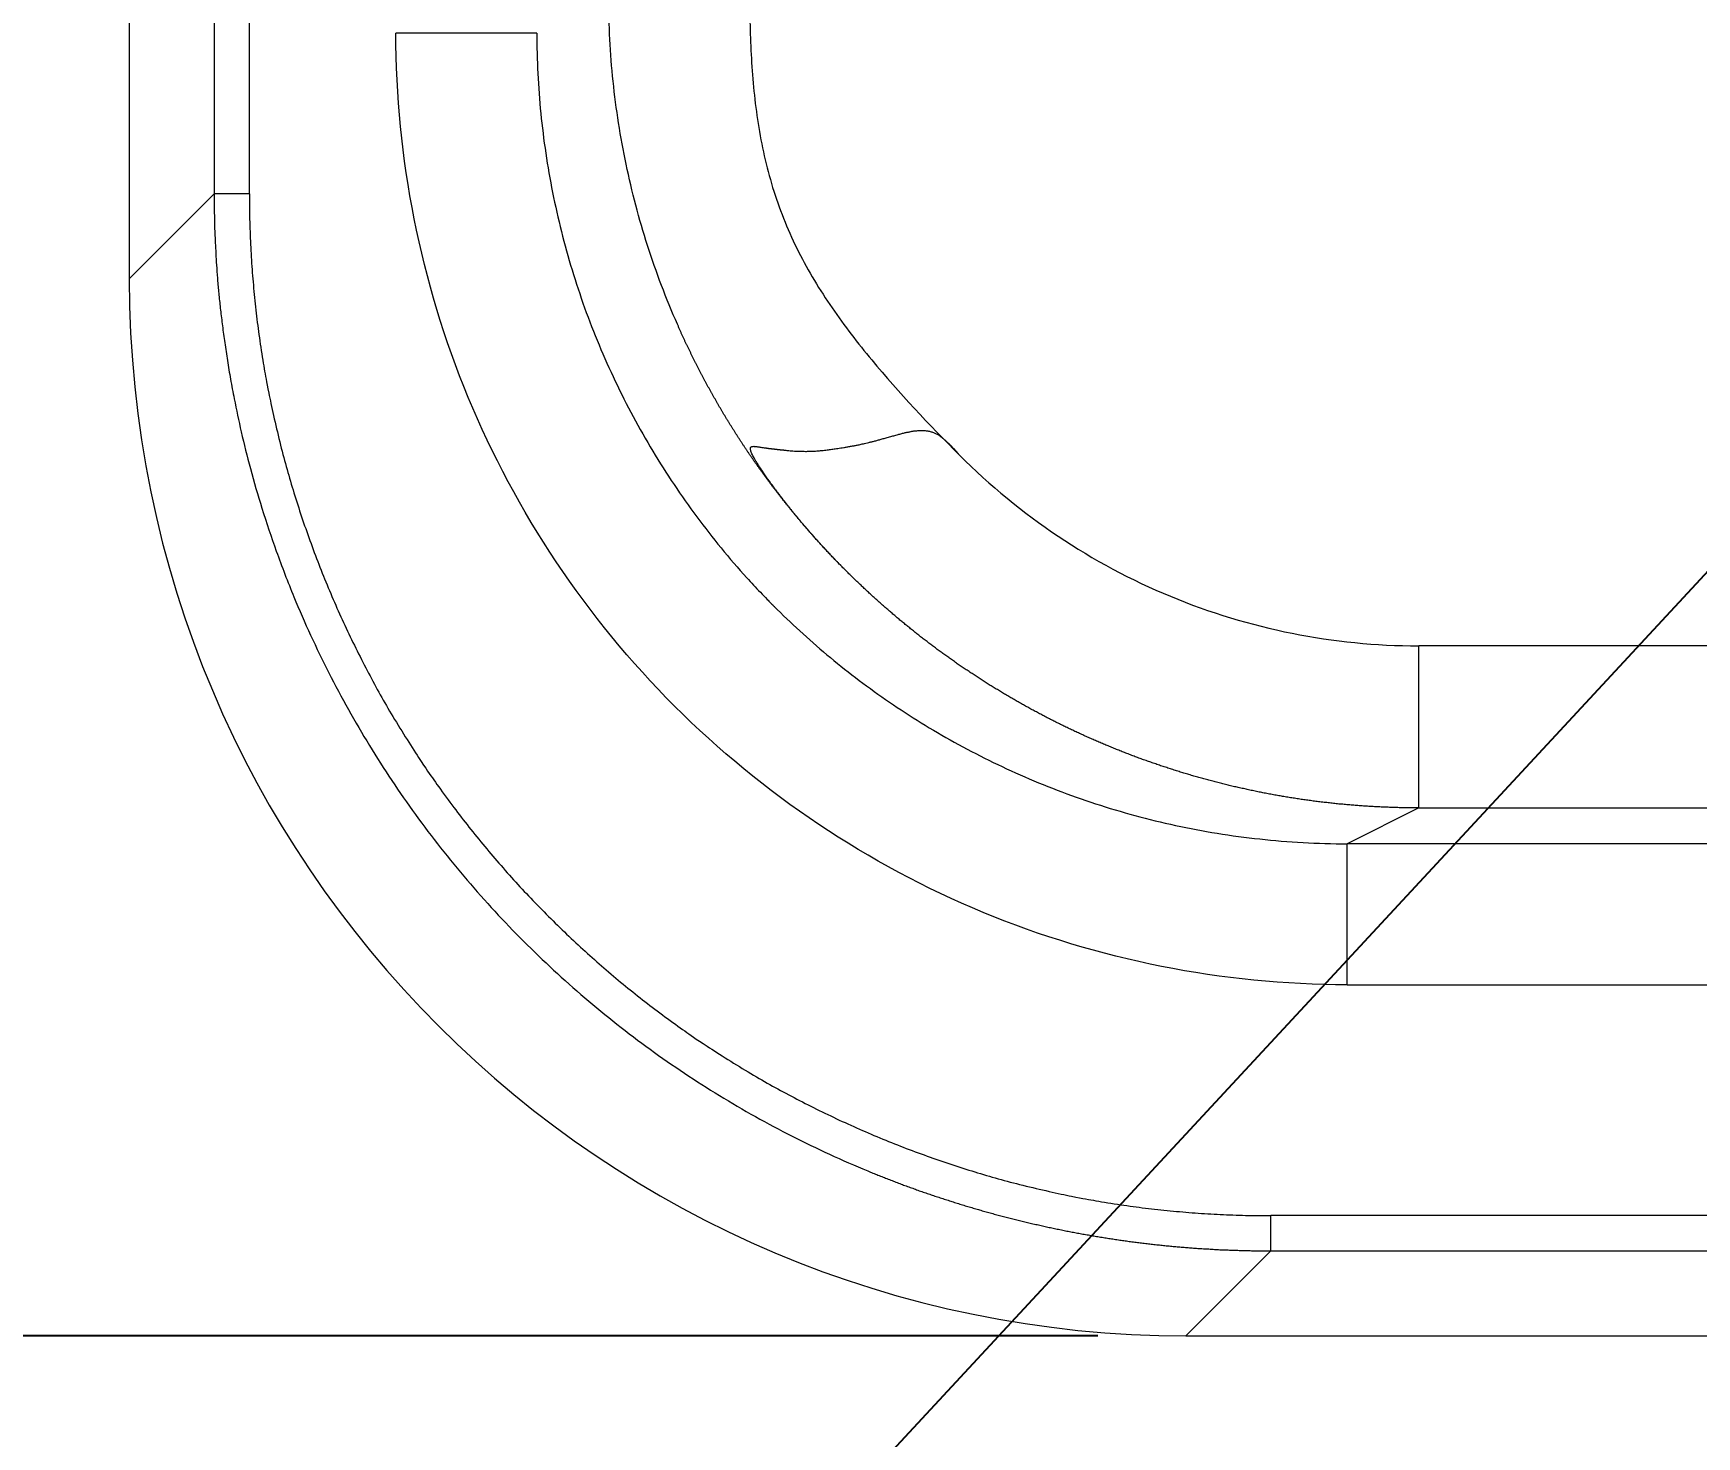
# Model space of a CAD drawing. Header units: millimetres. Extents: x 14183 to 14777, y -4239 to -3399.
# Drawn here: x 14295.49 to 14307.3, y -4026.6 to -4016.64 of the extents above; entities that cross this region are included whole.
import ezdxf

# ---------------------------------------------------------------- set-up
doc = ezdxf.new("R2010")
doc.units = ezdxf.units.MM
doc.header["$LTSCALE"] = 0.1
doc.layers.get('0').update_dxf_attribs({"lineweight": 15})
doc.layers.add('DIM', color=3, linetype='Continuous', lineweight=9)
doc.styles.add('ARIAL', font='arial.ttf')
doc.dimstyles.new('사본 ISO-25', dxfattribs={"dimtxt": 4, "dimasz": 3.5, "dimexe": 0.5, "dimexo": 0.625, "dimgap": 1.5, "dimtad": 1, "dimtih": 1, "dimtoh": 1, "dimdec": 1, "dimlfac": 4, "dimdsep": 46, "dimtxsty": 'ARIAL', "dimcen": 0, "dimclrd": 3, "dimclre": 3, "dimclrt": 3, "dimadec": 1, "dimazin": 0, "dimtfac": 1, "dimtdec": 1, "dimtmove": 0, "dimatfit": 3, "dimfxl": 1.25, "dimtfill": 1, "dimarcsym": 0})

# ---------------------------------------------------------------- blocks, each defined once
blk = doc.blocks.new('*D64')
at = {"layer": 'Defpoints', "color": 0, "transparency": 16777216}
for p in [(14271.647, -3938.973), (14271.647, -3938.973), (14303.672, -4025.884)]:
    blk.add_point(p, dxfattribs=at)
at = {"layer": 'DIM', "color": 3, "lineweight": -2, "transparency": 16777216}
for p, q in [((14272.272, -3938.973), (14272.147, -3938.973)), ((14271.647, -3942.473), (14271.647, -3978.885)), ((14271.647, -4022.384), (14271.647, -3985.972)), ((14303.047, -4025.884), (14271.147, -4025.884))]:
    blk.add_line(p, q, dxfattribs=at)
at = {"layer": 'DIM', "color": 3, "transparency": 16777216}
for points in [[(14271.063, -3942.473), (14272.23, -3942.473), (14271.647, -3938.973)], [(14271.063, -4022.384), (14272.23, -4022.384), (14271.647, -4025.884)]]:
    blk.add_solid(points, dxfattribs=at)
at = {"layer": 'DIM', "color": 3, "transparency": 16777216, "insert": (14271.647, -3982.429), "char_height": 4, "attachment_point": 5, "style": 'ARIAL', "bg_fill": 3, "box_fill_scale": 1.1, "bg_fill_color": 256, "bg_fill_true_color": 13158600, "bg_fill_transparency": 0}
blk.add_mtext('347.5', dxfattribs=at)
blk = doc.blocks.new('*D93')
at = {"layer": 'Defpoints', "color": 0, "transparency": 16777216}
for p in [(14296.928, -3921.473), (14249.568, -4025.884), (14303.672, -4025.884)]:
    blk.add_point(p, dxfattribs=at)
at = {"layer": 'DIM', "color": 3, "lineweight": -2, "transparency": 16777216}
for p, q in [((14296.303, -3921.473), (14249.068, -3921.473)), ((14249.568, -3924.973), (14249.568, -3969.557)), ((14249.568, -4022.384), (14249.568, -3977.801)), ((14303.047, -4025.884), (14249.068, -4025.884))]:
    blk.add_line(p, q, dxfattribs=at)
at = {"layer": 'DIM', "color": 3, "transparency": 16777216}
for points in [[(14248.985, -3924.973), (14250.151, -3924.973), (14249.568, -3921.473)], [(14248.985, -4022.384), (14250.151, -4022.384), (14249.568, -4025.884)]]:
    blk.add_solid(points, dxfattribs=at)
at = {"layer": 'DIM', "color": 3, "transparency": 16777216, "insert": (14249.568, -3973.679), "char_height": 4, "attachment_point": 5, "style": 'ARIAL', "bg_fill": 3, "box_fill_scale": 1.1, "bg_fill_color": 256, "bg_fill_true_color": 13158600, "bg_fill_transparency": 0}
blk.add_mtext('(417.5)', dxfattribs=at)

msp = doc.modelspace()

# ---------------------------------------------------------------- linework, layer by layer
at = {"linetype": 'Continuous', "lineweight": 13}
for p, q in [((14296.174, -3984.079), (14296.174, -4018.386)), ((14297.026, -4017.783), (14297.026, -4003.746)), ((14296.174, -4018.386), (14296.776, -4017.783)), ((14375.253, -4020.99), (14305.324, -4020.99)), ((14305.324, -4022.14), (14304.816, -4022.394)), ((14305.324, -4022.14), (14375.403, -4022.14)), ((14375.657, -4022.394), (14304.816, -4022.394)), ((14304.816, -4023.394), (14375.657, -4023.394)), ((14416.679, -4025.032), (14304.275, -4025.032)), ((14304.275, -4025.282), (14303.672, -4025.884)), ((14304.275, -4025.282), (14416.679, -4025.282)), ((14303.672, -4025.884), (14305.327, -4025.884)), ((14305.327, -4025.884), (14324.992, -4025.884))]:
    msp.add_line(p, q, dxfattribs=at)
msp.add_ellipse((14303.675, -4018.383), major_axis=(-5.305, -5.305), ratio=0.999695, start_param=5.498115, end_param=7.06844, dxfattribs=at)
for points, degree in [([(14296.776, -4003.745), (14296.776, -4008.424), (14296.776, -4013.104), (14296.776, -4017.783)], 3), ([(14304.816, -4023.394), (14303.932, -4023.394), (14302.166, -4023.043), (14299.919, -4021.541), (14298.417, -4019.294), (14298.066, -4017.528), (14298.066, -4016.644)], 3), ([(14297.026, -4017.783), (14297.026, -4019.225), (14298.129, -4021.889), (14299.149, -4022.909)], 2), ([(14302.066, -4019.637), (14302.282, -4019.853), (14302.749, -4020.237), (14303.55, -4020.666), (14304.422, -4020.93), (14305.019, -4020.989), (14305.324, -4020.99)], 3), ([(14299.149, -4022.909), (14300.168, -4023.928), (14302.833, -4025.032), (14304.275, -4025.032)], 2)]:
    msp.add_open_spline(points, degree=degree, dxfattribs=at)
for points, knots in [([(14300.064, -4018.709), (14299.984, -4018.527), (14299.913, -4018.34), (14299.791, -4017.961), (14299.741, -4017.769), (14299.659, -4017.379), (14299.628, -4017.183), (14299.587, -4016.787), (14299.577, -4016.588), (14299.577, -4016.389)], [0, 0, 0, 0, 0.25, 0.25, 0.5, 0.5, 0.75, 0.75, 1, 1, 1, 1]), ([(14300.577, -4016.389), (14300.577, -4016.543), (14300.584, -4016.853), (14300.632, -4017.315), (14300.736, -4017.769), (14300.913, -4018.2), (14301.154, -4018.597), (14301.531, -4019.085), (14301.849, -4019.42), (14302.066, -4019.637)], [0, 0, 0, 0, 0.125327, 0.250654, 0.375981, 0.501309, 0.626636, 0.751963, 1, 1, 1, 1]), ([(14299.066, -4016.644), (14299.064, -4016.644), (14299.017, -4016.644), (14298.787, -4016.644), (14298.435, -4016.644), (14298.183, -4016.644), (14298.066, -4016.644)], [0, 0, 0, 0, 0.250048, 0.500097, 0.750145, 1, 1, 1, 1]), ([(14299.066, -4016.644), (14299.066, -4016.834), (14299.075, -4017.024), (14299.113, -4017.401), (14299.141, -4017.589), (14299.215, -4017.959), (14299.261, -4018.143), (14299.371, -4018.503), (14299.435, -4018.681), (14299.58, -4019.028), (14299.661, -4019.198), (14299.838, -4019.529), (14299.935, -4019.69), (14300.144, -4020.001), (14300.255, -4020.151), (14300.433, -4020.368), (14300.494, -4020.438), (14300.588, -4020.542), (14300.636, -4020.593), (14300.693, -4020.652), (14300.721, -4020.681), (14300.736, -4020.695), (14300.743, -4020.703), (14300.746, -4020.706), (14300.748, -4020.708), (14300.749, -4020.709), (14300.749, -4020.709), (14300.75, -4020.71), (14300.75, -4020.71), (14300.75, -4020.71), (14300.868, -4020.828), (14300.993, -4020.942), (14301.256, -4021.163), (14301.395, -4021.269), (14301.687, -4021.471), (14301.839, -4021.567), (14302.158, -4021.746), (14302.324, -4021.829), (14302.668, -4021.981), (14302.847, -4022.05), (14303.215, -4022.17), (14303.404, -4022.221), (14303.793, -4022.306), (14303.993, -4022.338), (14304.399, -4022.382), (14304.606, -4022.394), (14304.816, -4022.394)], [0, 0, 0, 0, 0.0625, 0.0625, 0.125, 0.125, 0.1875, 0.1875, 0.25, 0.25, 0.3125, 0.3125, 0.375, 0.375, 0.4375, 0.4375, 0.46875, 0.46875, 0.484375, 0.492187, 0.496094, 0.498047, 0.499023, 0.499512, 0.499756, 0.499878, 0.499939, 0.499969, 0.499969, 0.5, 0.5, 0.5625, 0.5625, 0.625, 0.625, 0.6875, 0.6875, 0.75, 0.75, 0.8125, 0.8125, 0.875, 0.875, 0.9375, 0.9375, 1, 1, 1, 1]), ([(14297.026, -4017.783), (14297.01, -4017.783), (14296.993, -4017.783), (14296.962, -4017.783), (14296.946, -4017.783), (14296.916, -4017.783), (14296.902, -4017.783), (14296.875, -4017.783), (14296.862, -4017.783), (14296.839, -4017.783), (14296.829, -4017.783), (14296.81, -4017.783), (14296.802, -4017.783), (14296.79, -4017.783), (14296.785, -4017.783), (14296.778, -4017.783), (14296.776, -4017.783), (14296.776, -4017.783)], [0, 0, 0, 0, 0.125, 0.125, 0.25, 0.25, 0.375, 0.375, 0.5, 0.5, 0.625, 0.625, 0.75, 0.75, 0.875, 0.875, 1, 1, 1, 1]), ([(14296.776, -4017.783), (14296.776, -4017.79), (14296.776, -4017.806), (14296.776, -4017.834), (14296.776, -4017.869), (14296.777, -4017.912), (14296.778, -4017.961), (14296.779, -4018.018), (14296.782, -4018.081), (14296.785, -4018.152), (14296.789, -4018.229), (14296.794, -4018.314), (14296.801, -4018.406), (14296.81, -4018.504), (14296.821, -4018.61), (14296.835, -4018.722), (14296.851, -4018.842), (14296.87, -4018.968), (14296.892, -4019.1), (14296.924, -4019.269), (14296.969, -4019.481), (14297.034, -4019.74), (14297.116, -4020.023), (14297.218, -4020.327), (14297.369, -4020.72), (14297.583, -4021.184), (14297.871, -4021.7), (14298.199, -4022.192), (14298.565, -4022.656), (14298.967, -4023.091), (14299.401, -4023.492), (14299.866, -4023.858), (14300.358, -4024.187), (14300.874, -4024.475), (14301.244, -4024.645), (14301.451, -4024.73), (14301.487, -4024.744), (14301.523, -4024.759), (14301.56, -4024.773), (14301.596, -4024.787), (14301.633, -4024.801), (14301.669, -4024.815), (14301.706, -4024.828), (14301.743, -4024.841), (14301.78, -4024.855), (14301.817, -4024.868), (14301.854, -4024.88), (14301.891, -4024.893), (14301.928, -4024.905), (14301.965, -4024.917), (14302.003, -4024.929), (14302.04, -4024.941), (14302.077, -4024.953), (14302.115, -4024.964), (14302.152, -4024.975), (14302.19, -4024.986), (14302.227, -4024.997), (14302.265, -4025.007), (14302.303, -4025.018), (14302.341, -4025.028), (14302.378, -4025.038), (14302.416, -4025.048), (14302.454, -4025.057), (14302.492, -4025.067), (14302.53, -4025.076), (14302.568, -4025.085), (14302.606, -4025.094), (14302.645, -4025.102), (14302.683, -4025.111), (14302.721, -4025.119), (14302.759, -4025.127), (14302.798, -4025.135), (14302.836, -4025.143), (14302.875, -4025.15), (14302.913, -4025.157), (14302.951, -4025.164), (14302.99, -4025.171), (14303.029, -4025.178), (14303.067, -4025.184), (14303.106, -4025.19), (14303.144, -4025.196), (14303.183, -4025.202), (14303.222, -4025.208), (14303.261, -4025.213), (14303.299, -4025.218), (14303.338, -4025.223), (14303.377, -4025.228), (14303.416, -4025.232), (14303.455, -4025.237), (14303.494, -4025.241), (14303.533, -4025.245), (14303.572, -4025.249), (14303.61, -4025.252), (14303.649, -4025.256), (14303.688, -4025.259), (14303.727, -4025.262), (14303.766, -4025.265), (14303.806, -4025.267), (14303.845, -4025.269), (14303.884, -4025.272), (14303.923, -4025.274), (14303.962, -4025.275), (14304.001, -4025.277), (14304.04, -4025.278), (14304.079, -4025.279), (14304.118, -4025.28), (14304.157, -4025.281), (14304.196, -4025.281), (14304.236, -4025.282), (14304.262, -4025.282), (14304.275, -4025.282)], [0, 0, 0, 0, 0.001782, 0.004166, 0.007153, 0.010743, 0.014935, 0.019729, 0.025127, 0.031127, 0.037729, 0.044934, 0.052742, 0.061152, 0.070165, 0.079781, 0.089999, 0.10082, 0.112243, 0.124269, 0.144643, 0.16732, 0.192299, 0.21958, 0.249163, 0.299331, 0.349498, 0.399665, 0.449832, 0.499998, 0.550166, 0.600333, 0.6505, 0.700666, 0.750832, 0.754155, 0.757478, 0.760801, 0.764124, 0.767447, 0.77077, 0.774093, 0.777416, 0.780739, 0.784062, 0.787385, 0.790708, 0.79403, 0.797353, 0.800676, 0.803999, 0.807322, 0.810644, 0.813967, 0.81729, 0.820612, 0.823935, 0.827257, 0.83058, 0.833903, 0.837225, 0.840548, 0.84387, 0.847193, 0.850515, 0.853837, 0.85716, 0.860482, 0.863804, 0.867127, 0.870449, 0.873771, 0.877094, 0.880416, 0.883738, 0.88706, 0.890382, 0.893704, 0.897027, 0.900349, 0.903671, 0.906993, 0.910315, 0.913637, 0.916959, 0.920281, 0.923603, 0.926924, 0.930246, 0.933568, 0.93689, 0.940212, 0.943533, 0.946855, 0.950177, 0.953499, 0.95682, 0.960142, 0.963464, 0.966785, 0.970107, 0.973428, 0.97675, 0.980071, 0.983393, 0.986714, 0.990036, 0.993357, 0.996679, 1, 1, 1, 1]), ([(14301.259, -4020.456), (14301.254, -4020.451), (14301.245, -4020.442), (14301.232, -4020.429), (14301.219, -4020.415), (14301.206, -4020.402), (14301.192, -4020.388), (14301.179, -4020.375), (14301.166, -4020.361), (14301.153, -4020.347), (14301.14, -4020.333), (14301.127, -4020.319), (14301.114, -4020.305), (14301.101, -4020.291), (14301.088, -4020.277), (14301.075, -4020.263), (14301.062, -4020.249), (14301.049, -4020.235), (14301.036, -4020.22), (14301.024, -4020.206), (14301.011, -4020.192), (14300.998, -4020.177), (14300.986, -4020.163), (14300.973, -4020.148), (14300.96, -4020.134), (14300.948, -4020.119), (14300.935, -4020.104), (14300.923, -4020.089), (14300.91, -4020.074), (14300.898, -4020.06), (14300.886, -4020.045), (14300.873, -4020.03), (14300.861, -4020.014), (14300.849, -4019.999), (14300.836, -4019.984), (14300.824, -4019.969), (14300.812, -4019.954), (14300.8, -4019.938), (14300.788, -4019.923), (14300.776, -4019.907), (14300.764, -4019.892), (14300.752, -4019.876), (14300.74, -4019.86), (14300.728, -4019.845), (14300.717, -4019.829), (14300.705, -4019.813), (14300.693, -4019.797), (14300.681, -4019.781), (14300.67, -4019.765), (14300.658, -4019.749), (14300.647, -4019.733), (14300.635, -4019.717), (14300.624, -4019.701), (14300.612, -4019.685), (14300.601, -4019.668), (14300.59, -4019.652), (14300.578, -4019.636), (14300.567, -4019.619), (14300.556, -4019.603), (14300.545, -4019.586), (14300.534, -4019.569), (14300.523, -4019.553), (14300.512, -4019.536), (14300.501, -4019.519), (14300.49, -4019.502), (14300.479, -4019.485), (14300.468, -4019.468), (14300.458, -4019.451), (14300.447, -4019.434), (14300.436, -4019.417), (14300.426, -4019.4), (14300.415, -4019.383), (14300.405, -4019.365), (14300.394, -4019.348), (14300.384, -4019.331), (14300.374, -4019.313), (14300.363, -4019.296), (14300.353, -4019.278), (14300.343, -4019.261), (14300.333, -4019.243), (14300.323, -4019.225), (14300.313, -4019.207), (14300.303, -4019.19), (14300.293, -4019.172), (14300.283, -4019.154), (14300.273, -4019.136), (14300.264, -4019.118), (14300.254, -4019.1), (14300.244, -4019.082), (14300.235, -4019.064), (14300.225, -4019.045), (14300.216, -4019.027), (14300.206, -4019.009), (14300.197, -4018.99), (14300.188, -4018.972), (14300.178, -4018.953), (14300.169, -4018.935), (14300.16, -4018.916), (14300.151, -4018.898), (14300.142, -4018.879), (14300.133, -4018.86), (14300.124, -4018.842), (14300.115, -4018.823), (14300.107, -4018.804), (14300.098, -4018.785), (14300.089, -4018.766), (14300.081, -4018.747), (14300.072, -4018.728), (14300.067, -4018.715), (14300.064, -4018.709)], [0, 0, 0, 0, 0.00887, 0.017749, 0.026636, 0.035533, 0.044439, 0.053353, 0.062276, 0.071209, 0.08015, 0.0891, 0.098059, 0.107027, 0.116004, 0.12499, 0.133985, 0.142989, 0.152002, 0.161023, 0.170054, 0.179094, 0.188142, 0.1972, 0.206266, 0.215341, 0.224426, 0.233519, 0.242621, 0.251733, 0.260853, 0.269982, 0.27912, 0.288267, 0.297423, 0.306588, 0.315762, 0.324945, 0.334137, 0.343338, 0.352548, 0.361767, 0.370995, 0.380232, 0.389478, 0.398733, 0.407997, 0.41727, 0.426552, 0.435843, 0.445142, 0.454451, 0.463769, 0.473096, 0.482432, 0.491777, 0.501131, 0.510494, 0.519866, 0.529247, 0.538637, 0.548036, 0.557444, 0.566861, 0.576287, 0.585723, 0.595167, 0.60462, 0.614082, 0.623554, 0.633034, 0.642523, 0.652022, 0.661529, 0.671046, 0.680571, 0.690106, 0.69965, 0.709202, 0.718764, 0.728335, 0.737915, 0.747504, 0.757102, 0.766709, 0.776325, 0.78595, 0.795584, 0.805227, 0.81488, 0.824541, 0.834212, 0.843891, 0.85358, 0.863278, 0.872985, 0.8827, 0.892425, 0.902159, 0.911903, 0.921655, 0.931416, 0.941187, 0.950966, 0.960755, 0.970552, 0.980359, 0.990175, 1, 1, 1, 1]), ([(14301.259, -4020.456), (14301.254, -4020.451), (14301.245, -4020.442), (14301.232, -4020.429), (14301.219, -4020.416), (14301.206, -4020.403), (14301.194, -4020.39), (14301.181, -4020.377), (14301.169, -4020.364), (14301.157, -4020.351), (14301.145, -4020.338), (14301.133, -4020.326), (14301.121, -4020.313), (14301.11, -4020.301), (14301.099, -4020.289), (14301.087, -4020.276), (14301.076, -4020.264), (14301.066, -4020.252), (14301.055, -4020.24), (14301.044, -4020.229), (14301.034, -4020.217), (14301.024, -4020.205), (14301.014, -4020.194), (14301.004, -4020.183), (14300.994, -4020.171), (14300.984, -4020.16), (14300.975, -4020.149), (14300.966, -4020.138), (14300.956, -4020.128), (14300.947, -4020.117), (14300.938, -4020.106), (14300.93, -4020.096), (14300.921, -4020.086), (14300.913, -4020.075), (14300.904, -4020.065), (14300.896, -4020.055), (14300.888, -4020.046), (14300.88, -4020.036), (14300.872, -4020.026), (14300.865, -4020.017), (14300.857, -4020.007), (14300.85, -4019.998), (14300.843, -4019.989), (14300.836, -4019.98), (14300.829, -4019.971), (14300.822, -4019.962), (14300.815, -4019.954), (14300.809, -4019.945), (14300.802, -4019.937), (14300.796, -4019.929), (14300.79, -4019.921), (14300.784, -4019.913), (14300.778, -4019.905), (14300.772, -4019.897), (14300.766, -4019.89), (14300.761, -4019.882), (14300.755, -4019.875), (14300.75, -4019.868), (14300.745, -4019.861), (14300.74, -4019.854), (14300.735, -4019.847), (14300.73, -4019.841), (14300.725, -4019.834), (14300.721, -4019.828), (14300.716, -4019.822), (14300.712, -4019.816), (14300.708, -4019.81), (14300.699, -4019.797), (14300.685, -4019.777), (14300.667, -4019.751), (14300.651, -4019.727), (14300.637, -4019.705), (14300.624, -4019.685), (14300.613, -4019.666), (14300.604, -4019.649), (14300.596, -4019.634), (14300.59, -4019.621), (14300.585, -4019.61), (14300.582, -4019.6), (14300.581, -4019.592), (14300.582, -4019.586), (14300.583, -4019.582), (14300.586, -4019.578), (14300.591, -4019.576), (14300.597, -4019.575), (14300.605, -4019.574), (14300.613, -4019.575), (14300.622, -4019.576), (14300.632, -4019.577), (14300.643, -4019.579), (14300.656, -4019.581), (14300.672, -4019.583), (14300.684, -4019.585), (14300.693, -4019.586), (14300.697, -4019.587), (14300.702, -4019.587), (14300.707, -4019.588), (14300.711, -4019.589), (14300.716, -4019.589), (14300.721, -4019.59), (14300.726, -4019.59), (14300.73, -4019.591), (14300.735, -4019.592), (14300.74, -4019.592), (14300.745, -4019.593), (14300.751, -4019.593), (14300.756, -4019.594), (14300.761, -4019.595), (14300.766, -4019.595), (14300.772, -4019.596), (14300.777, -4019.596), (14300.783, -4019.597), (14300.788, -4019.598), (14300.794, -4019.598), (14300.799, -4019.599), (14300.805, -4019.599), (14300.81, -4019.6), (14300.815, -4019.6), (14300.82, -4019.601), (14300.829, -4019.602), (14300.84, -4019.603), (14300.855, -4019.605), (14300.873, -4019.606), (14300.895, -4019.608), (14300.92, -4019.609), (14300.948, -4019.61), (14300.974, -4019.61), (14300.995, -4019.61), (14301.011, -4019.609), (14301.028, -4019.608), (14301.044, -4019.608), (14301.062, -4019.606), (14301.08, -4019.605), (14301.098, -4019.603), (14301.117, -4019.601), (14301.135, -4019.599), (14301.151, -4019.596), (14301.167, -4019.594), (14301.184, -4019.592), (14301.203, -4019.589), (14301.223, -4019.586), (14301.245, -4019.583), (14301.268, -4019.579), (14301.293, -4019.574), (14301.313, -4019.571), (14301.329, -4019.568), (14301.341, -4019.565), (14301.354, -4019.563), (14301.368, -4019.559), (14301.384, -4019.556), (14301.402, -4019.552), (14301.422, -4019.547), (14301.443, -4019.542), (14301.466, -4019.536), (14301.491, -4019.529), (14301.517, -4019.522), (14301.541, -4019.515), (14301.561, -4019.509), (14301.577, -4019.505), (14301.592, -4019.501), (14301.607, -4019.497), (14301.622, -4019.493), (14301.636, -4019.489), (14301.649, -4019.486), (14301.662, -4019.482), (14301.674, -4019.479), (14301.686, -4019.476), (14301.697, -4019.474), (14301.708, -4019.472), (14301.719, -4019.47), (14301.728, -4019.468), (14301.737, -4019.466), (14301.746, -4019.465), (14301.757, -4019.464), (14301.769, -4019.463), (14301.782, -4019.462), (14301.796, -4019.462), (14301.809, -4019.462), (14301.822, -4019.463), (14301.834, -4019.464), (14301.846, -4019.466), (14301.858, -4019.469), (14301.869, -4019.472), (14301.88, -4019.476), (14301.89, -4019.48), (14301.901, -4019.485), (14301.911, -4019.491), (14301.92, -4019.497), (14301.928, -4019.502), (14301.933, -4019.506), (14301.937, -4019.51), (14301.941, -4019.513), (14301.945, -4019.516), (14301.949, -4019.519), (14301.953, -4019.522), (14301.957, -4019.526), (14301.961, -4019.529), (14301.965, -4019.533), (14301.969, -4019.536), (14301.973, -4019.54), (14301.977, -4019.544), (14301.981, -4019.548), (14301.985, -4019.551), (14301.989, -4019.555), (14301.993, -4019.559), (14301.997, -4019.563), (14302.002, -4019.567), (14302.006, -4019.572), (14302.01, -4019.576), (14302.014, -4019.58), (14302.018, -4019.584), (14302.023, -4019.589), (14302.027, -4019.593), (14302.031, -4019.598), (14302.035, -4019.603), (14302.04, -4019.607), (14302.044, -4019.612), (14302.048, -4019.617), (14302.053, -4019.622), (14302.057, -4019.627), (14302.061, -4019.632), (14302.064, -4019.635), (14302.066, -4019.637)], [0, 0, 0, 0, 0.006075, 0.012092, 0.01805, 0.023951, 0.029794, 0.035578, 0.041304, 0.046973, 0.052583, 0.058135, 0.063629, 0.069065, 0.074443, 0.079763, 0.085024, 0.090228, 0.095374, 0.100461, 0.105491, 0.110463, 0.115376, 0.120232, 0.12503, 0.129769, 0.134451, 0.139075, 0.143641, 0.148148, 0.152598, 0.15699, 0.161325, 0.165601, 0.169819, 0.17398, 0.178082, 0.182127, 0.186114, 0.190044, 0.193915, 0.197729, 0.201485, 0.205183, 0.208824, 0.212407, 0.215932, 0.2194, 0.22281, 0.226163, 0.229458, 0.232695, 0.235876, 0.238998, 0.242063, 0.245071, 0.248022, 0.250915, 0.253751, 0.25653, 0.259252, 0.261916, 0.264524, 0.267074, 0.269568, 0.272005, 0.274385, 0.276708, 0.287765, 0.298136, 0.30784, 0.316898, 0.325339, 0.333197, 0.340514, 0.347342, 0.353746, 0.359803, 0.365606, 0.371258, 0.376447, 0.381889, 0.387651, 0.393789, 0.400349, 0.40737, 0.414882, 0.421007, 0.427943, 0.435692, 0.44426, 0.453646, 0.463853, 0.466429, 0.46901, 0.471598, 0.474193, 0.476793, 0.4794, 0.482013, 0.484632, 0.487258, 0.48989, 0.492529, 0.495174, 0.497826, 0.500484, 0.503149, 0.505821, 0.508499, 0.511184, 0.513876, 0.516575, 0.51928, 0.521992, 0.524711, 0.527438, 0.528674, 0.53127, 0.535227, 0.540544, 0.547219, 0.555253, 0.564643, 0.575388, 0.587487, 0.600937, 0.607249, 0.613707, 0.620311, 0.62706, 0.633954, 0.640995, 0.648181, 0.655513, 0.66299, 0.668406, 0.674338, 0.680785, 0.687747, 0.695224, 0.703216, 0.71172, 0.720738, 0.730268, 0.733737, 0.737773, 0.742376, 0.747545, 0.75328, 0.759581, 0.766447, 0.773879, 0.781877, 0.79044, 0.799569, 0.809263, 0.814905, 0.820357, 0.82562, 0.830694, 0.835579, 0.840276, 0.844785, 0.849106, 0.85324, 0.857186, 0.860946, 0.86452, 0.867908, 0.871112, 0.874131, 0.876969, 0.879625, 0.884193, 0.888631, 0.892947, 0.897147, 0.90124, 0.905236, 0.909144, 0.912976, 0.916741, 0.920454, 0.924126, 0.92777, 0.931402, 0.935034, 0.938681, 0.940258, 0.94185, 0.94346, 0.945086, 0.946728, 0.948388, 0.950065, 0.951759, 0.95347, 0.955199, 0.956945, 0.958709, 0.96049, 0.96229, 0.964107, 0.965942, 0.967796, 0.969668, 0.971558, 0.973467, 0.975394, 0.977339, 0.979304, 0.981287, 0.98329, 0.985311, 0.987351, 0.989411, 0.99149, 0.993588, 0.995706, 0.997843, 1, 1, 1, 1]), ([(14305.324, -4022.14), (14305.318, -4022.14), (14305.305, -4022.139), (14305.285, -4022.139), (14305.265, -4022.139), (14305.245, -4022.139), (14305.225, -4022.139), (14305.206, -4022.138), (14305.186, -4022.138), (14305.166, -4022.137), (14305.147, -4022.137), (14305.127, -4022.136), (14305.107, -4022.135), (14305.088, -4022.135), (14305.068, -4022.134), (14305.049, -4022.133), (14305.029, -4022.132), (14305.01, -4022.131), (14304.99, -4022.13), (14304.971, -4022.129), (14304.951, -4022.127), (14304.932, -4022.126), (14304.912, -4022.125), (14304.893, -4022.123), (14304.874, -4022.122), (14304.854, -4022.12), (14304.835, -4022.119), (14304.815, -4022.117), (14304.796, -4022.115), (14304.777, -4022.113), (14304.758, -4022.112), (14304.738, -4022.11), (14304.719, -4022.108), (14304.7, -4022.106), (14304.681, -4022.103), (14304.662, -4022.101), (14304.643, -4022.099), (14304.623, -4022.097), (14304.604, -4022.094), (14304.585, -4022.092), (14304.566, -4022.089), (14304.547, -4022.087), (14304.528, -4022.084), (14304.509, -4022.081), (14304.49, -4022.079), (14304.472, -4022.076), (14304.453, -4022.073), (14304.434, -4022.07), (14304.415, -4022.067), (14304.396, -4022.064), (14304.377, -4022.061), (14304.359, -4022.058), (14304.34, -4022.055), (14304.321, -4022.051), (14304.303, -4022.048), (14304.284, -4022.045), (14304.265, -4022.041), (14304.247, -4022.038), (14304.228, -4022.034), (14304.21, -4022.03), (14304.191, -4022.027), (14304.173, -4022.023), (14304.154, -4022.019), (14304.136, -4022.015), (14304.117, -4022.011), (14304.099, -4022.007), (14304.081, -4022.003), (14304.062, -4021.999), (14304.044, -4021.995), (14304.026, -4021.991), (14304.008, -4021.987), (14303.989, -4021.982), (14303.971, -4021.978), (14303.953, -4021.974), (14303.935, -4021.969), (14303.917, -4021.965), (14303.899, -4021.96), (14303.881, -4021.955), (14303.863, -4021.951), (14303.845, -4021.946), (14303.827, -4021.941), (14303.809, -4021.936), (14303.791, -4021.931), (14303.774, -4021.926), (14303.756, -4021.921), (14303.738, -4021.916), (14303.72, -4021.911), (14303.703, -4021.906), (14303.685, -4021.901), (14303.667, -4021.896), (14303.65, -4021.89), (14303.632, -4021.885), (14303.615, -4021.879), (14303.597, -4021.874), (14303.58, -4021.868), (14303.562, -4021.863), (14303.545, -4021.857), (14303.527, -4021.851), (14303.51, -4021.846), (14303.493, -4021.84), (14303.475, -4021.834), (14303.458, -4021.828), (14303.441, -4021.822), (14303.424, -4021.816), (14303.407, -4021.81), (14303.39, -4021.804), (14303.372, -4021.798), (14303.355, -4021.792), (14303.338, -4021.786), (14303.321, -4021.779), (14303.305, -4021.773), (14303.288, -4021.767), (14303.271, -4021.76), (14303.254, -4021.754), (14303.237, -4021.747), (14303.22, -4021.741), (14303.204, -4021.734), (14303.187, -4021.728), (14303.17, -4021.721), (14303.154, -4021.714), (14303.137, -4021.707), (14303.121, -4021.7), (14303.104, -4021.694), (14303.088, -4021.687), (14303.071, -4021.68), (14303.055, -4021.673), (14303.038, -4021.666), (14303.022, -4021.659), (14303.006, -4021.651), (14302.99, -4021.644), (14302.973, -4021.637), (14302.957, -4021.63), (14302.941, -4021.622), (14302.925, -4021.615), (14302.909, -4021.608), (14302.893, -4021.6), (14302.877, -4021.593), (14302.861, -4021.585), (14302.845, -4021.578), (14302.829, -4021.57), (14302.813, -4021.562), (14302.798, -4021.555), (14302.782, -4021.547), (14302.766, -4021.539), (14302.75, -4021.531), (14302.735, -4021.523), (14302.719, -4021.515), (14302.703, -4021.508), (14302.688, -4021.5), (14302.672, -4021.491), (14302.657, -4021.483), (14302.642, -4021.475), (14302.626, -4021.467), (14302.611, -4021.459), (14302.596, -4021.451), (14302.58, -4021.443), (14302.565, -4021.434), (14302.55, -4021.426), (14302.535, -4021.418), (14302.52, -4021.409), (14302.505, -4021.401), (14302.49, -4021.392), (14302.475, -4021.384), (14302.46, -4021.375), (14302.445, -4021.366), (14302.43, -4021.358), (14302.415, -4021.349), (14302.4, -4021.34), (14302.385, -4021.332), (14302.371, -4021.323), (14302.356, -4021.314), (14302.341, -4021.305), (14302.327, -4021.296), (14302.312, -4021.287), (14302.298, -4021.279), (14302.283, -4021.27), (14302.269, -4021.261), (14302.254, -4021.251), (14302.24, -4021.242), (14302.226, -4021.233), (14302.212, -4021.224), (14302.197, -4021.215), (14302.183, -4021.206), (14302.169, -4021.196), (14302.155, -4021.187), (14302.141, -4021.178), (14302.127, -4021.168), (14302.113, -4021.159), (14302.099, -4021.15), (14302.085, -4021.14), (14302.071, -4021.131), (14302.057, -4021.121), (14302.043, -4021.112), (14302.03, -4021.102), (14302.016, -4021.092), (14302.002, -4021.083), (14301.989, -4021.073), (14301.975, -4021.063), (14301.962, -4021.054), (14301.948, -4021.044), (14301.935, -4021.034), (14301.921, -4021.024), (14301.908, -4021.015), (14301.895, -4021.005), (14301.881, -4020.995), (14301.868, -4020.985), (14301.855, -4020.975), (14301.842, -4020.965), (14301.829, -4020.955), (14301.815, -4020.945), (14301.802, -4020.935), (14301.789, -4020.925), (14301.776, -4020.914), (14301.764, -4020.904), (14301.751, -4020.894), (14301.738, -4020.884), (14301.725, -4020.874), (14301.712, -4020.863), (14301.7, -4020.853), (14301.687, -4020.843), (14301.674, -4020.832), (14301.662, -4020.822), (14301.649, -4020.812), (14301.637, -4020.801), (14301.624, -4020.791), (14301.612, -4020.78), (14301.599, -4020.77), (14301.587, -4020.759), (14301.575, -4020.749), (14301.563, -4020.738), (14301.55, -4020.728), (14301.538, -4020.717), (14301.526, -4020.706), (14301.514, -4020.696), (14301.502, -4020.685), (14301.49, -4020.674), (14301.478, -4020.664), (14301.466, -4020.653), (14301.454, -4020.642), (14301.442, -4020.631), (14301.431, -4020.62), (14301.419, -4020.61), (14301.407, -4020.599), (14301.395, -4020.588), (14301.384, -4020.577), (14301.372, -4020.566), (14301.361, -4020.555), (14301.349, -4020.544), (14301.338, -4020.533), (14301.326, -4020.522), (14301.315, -4020.511), (14301.304, -4020.5), (14301.292, -4020.489), (14301.281, -4020.478), (14301.27, -4020.467), (14301.262, -4020.459), (14301.259, -4020.456)], [0, 0, 0, 0, 0.004384, 0.008764, 0.01314, 0.017513, 0.021883, 0.026248, 0.030611, 0.03497, 0.039325, 0.043677, 0.048025, 0.05237, 0.056711, 0.061049, 0.065383, 0.069713, 0.07404, 0.078364, 0.082684, 0.087, 0.091313, 0.095623, 0.099929, 0.104231, 0.10853, 0.112825, 0.117117, 0.121405, 0.12569, 0.129971, 0.134249, 0.138523, 0.142794, 0.147061, 0.151324, 0.155584, 0.159841, 0.164094, 0.168343, 0.172589, 0.176831, 0.18107, 0.185305, 0.189537, 0.193765, 0.19799, 0.202211, 0.206429, 0.210643, 0.214853, 0.21906, 0.223264, 0.227464, 0.23166, 0.235853, 0.240043, 0.244229, 0.248411, 0.25259, 0.256765, 0.260937, 0.265105, 0.26927, 0.273431, 0.277588, 0.281743, 0.285893, 0.29004, 0.294184, 0.298324, 0.30246, 0.306593, 0.310722, 0.314848, 0.318971, 0.323089, 0.327205, 0.331316, 0.335424, 0.339529, 0.34363, 0.347728, 0.351822, 0.355913, 0.36, 0.364083, 0.368163, 0.372239, 0.376312, 0.380382, 0.384448, 0.38851, 0.392569, 0.396624, 0.400676, 0.404724, 0.408768, 0.41281, 0.416847, 0.420881, 0.424912, 0.428939, 0.432962, 0.436982, 0.440999, 0.445012, 0.449021, 0.453027, 0.457029, 0.461028, 0.465023, 0.469015, 0.473003, 0.476988, 0.480969, 0.484946, 0.48892, 0.492891, 0.496858, 0.500821, 0.504781, 0.508738, 0.512691, 0.51664, 0.520586, 0.524528, 0.528467, 0.532402, 0.536334, 0.540262, 0.544187, 0.548108, 0.552025, 0.555939, 0.55985, 0.563757, 0.56766, 0.57156, 0.575457, 0.579349, 0.583239, 0.587125, 0.591007, 0.594886, 0.598761, 0.602633, 0.606501, 0.610365, 0.614226, 0.618084, 0.621938, 0.625789, 0.629636, 0.633479, 0.637319, 0.641155, 0.644988, 0.648818, 0.652643, 0.656466, 0.660284, 0.6641, 0.667911, 0.671719, 0.675524, 0.679325, 0.683123, 0.686917, 0.690707, 0.694494, 0.698278, 0.702058, 0.705834, 0.709607, 0.713376, 0.717142, 0.720904, 0.724663, 0.728418, 0.73217, 0.735918, 0.739663, 0.743404, 0.747141, 0.750875, 0.754606, 0.758333, 0.762056, 0.765776, 0.769493, 0.773205, 0.776915, 0.780621, 0.784323, 0.788022, 0.791717, 0.795408, 0.799097, 0.802781, 0.806462, 0.81014, 0.813814, 0.817484, 0.821151, 0.824815, 0.828475, 0.832131, 0.835784, 0.839433, 0.843079, 0.846721, 0.85036, 0.853995, 0.857627, 0.861255, 0.86488, 0.868501, 0.872118, 0.875732, 0.879343, 0.88295, 0.886553, 0.890153, 0.89375, 0.897342, 0.900932, 0.904518, 0.9081, 0.911679, 0.915254, 0.918825, 0.922394, 0.925958, 0.929519, 0.933077, 0.936631, 0.940181, 0.943728, 0.947272, 0.950812, 0.954348, 0.957881, 0.96141, 0.964936, 0.968458, 0.971977, 0.975492, 0.979004, 0.982512, 0.986017, 0.989518, 0.993015, 0.996509, 1, 1, 1, 1]), ([(14305.324, -4022.14), (14305.324, -4022.138), (14305.324, -4022.099), (14305.324, -4021.955), (14305.324, -4021.804), (14305.324, -4021.618), (14305.324, -4021.342), (14305.324, -4021.124), (14305.324, -4020.99)], [0, 0, 0, 0, 0.25032, 0.375484, 0.500648, 0.625811, 0.750975, 1, 1, 1, 1]), ([(14304.816, -4023.394), (14304.816, -4023.276), (14304.816, -4023.023), (14304.816, -4022.669), (14304.816, -4022.439), (14304.816, -4022.395), (14304.816, -4022.394)], [0, 0, 0, 0, 0.249855, 0.499903, 0.749952, 1, 1, 1, 1]), ([(14304.275, -4025.282), (14304.275, -4025.282), (14304.275, -4025.28), (14304.275, -4025.273), (14304.275, -4025.268), (14304.275, -4025.255), (14304.275, -4025.247), (14304.275, -4025.229), (14304.275, -4025.219), (14304.275, -4025.195), (14304.275, -4025.183), (14304.275, -4025.156), (14304.275, -4025.141), (14304.275, -4025.111), (14304.275, -4025.096), (14304.275, -4025.064), (14304.275, -4025.048), (14304.275, -4025.032)], [0, 0, 0, 0, 0.125, 0.125, 0.25, 0.25, 0.375, 0.375, 0.5, 0.5, 0.625, 0.625, 0.75, 0.75, 0.875, 0.875, 1, 1, 1, 1])]:
    msp.add_open_spline(points, degree=3, knots=knots, dxfattribs=at)

# ---------------------------------------------------------------- next in the draw order: dimensions: what is measured, and where the dimension line sits
at = {"layer": 'DIM'}
dim = msp.add_linear_dim(base=(14271.647, -3938.973), p1=(14303.672, -4025.884), p2=(14271.647, -3938.973), angle=90, text='347.5', dimstyle='사본 ISO-25', override={"dimtad": 0}, dxfattribs=at)
dim.commit()
dim.dimension.update_dxf_attribs({"geometry": '*D64', "text_midpoint": (14271.647, -3982.429)})

# ---------------------------------------------------------------- next in the draw order: leaders
msp.add_leader([(14313.324, -4014.048), (14271.773, -4058.842), (14225.726, -4058.842)], dimstyle='사본 ISO-25', override={"dimtad": 0}, dxfattribs=at)

# ---------------------------------------------------------------- next in the draw order: dimensions: what is measured, and where the dimension line sits
dim = msp.add_linear_dim(base=(14249.568, -4025.884), p1=(14296.928, -3921.473), p2=(14303.672, -4025.884), angle=90, text='(417.5)', dimstyle='사본 ISO-25', override={"dimtad": 0}, dxfattribs=at)
dim.commit()
dim.dimension.update_dxf_attribs({"geometry": '*D93', "text_midpoint": (14249.568, -3973.679)})

doc.saveas('drawing.dxf')
